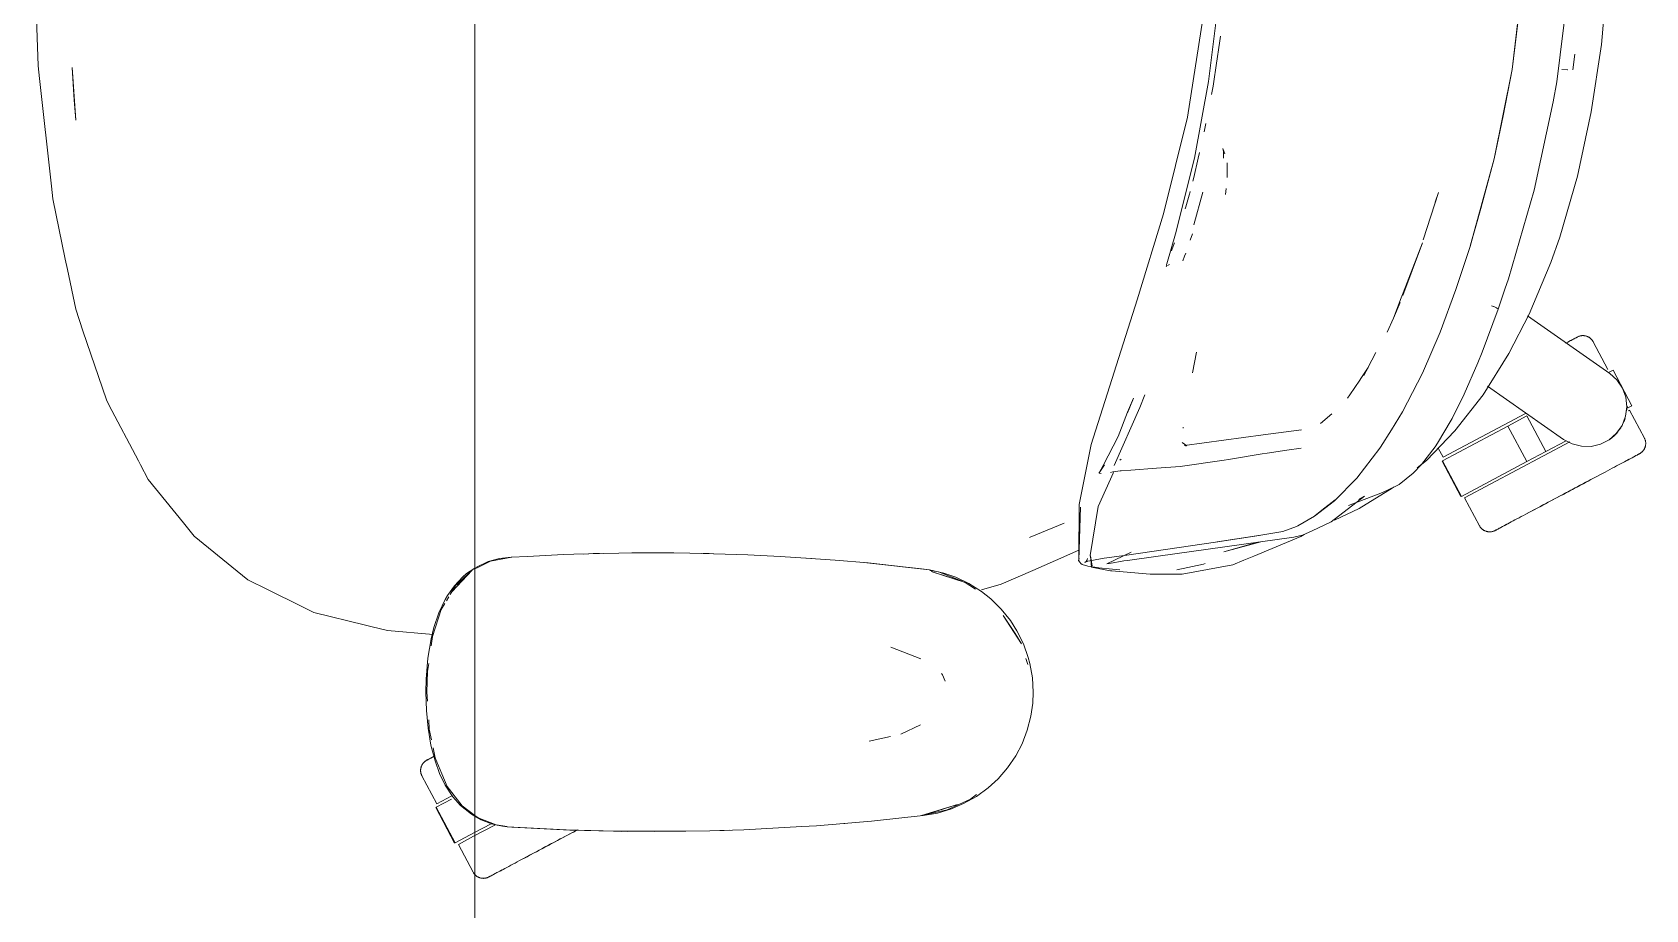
# Model space of a CAD drawing. Header units: millimetres. Extents: x 155927 to 326028, y -36033 to 97293.
# Drawn here: x 165739 to 166300, y 17029 to 17335 of the extents above; entities that cross this region are included whole.
import ezdxf

# ---------------------------------------------------------------- set-up
doc = ezdxf.new("R2010")
doc.units = ezdxf.units.MM
doc.header["$MEASUREMENT"] = 0
doc.layers.add('G-IMPT', color=8, linetype='CONTINUOUS', lineweight=9)
doc.layers.add('I-FURN', color=8, linetype='CONTINUOUS', lineweight=9)

msp = doc.modelspace()

# ---------------------------------------------------------------- linework, layer by layer
at = {"layer": 'G-IMPT'}
for p, q in [((165740.57, 17332.95), (165738.87, 17385.13)), ((166257.53, 17353.35), (166253.74, 17321.8)), ((166257.56, 17353.31), (166253.74, 17321.72)), ((166284.83, 17330.42), (166287.09, 17355.99)), ((166273.09, 17347.61), (166269.28, 17317.44)), ((166140.78, 17305.23), (166146.78, 17343.14)), ((166148.18, 17317.58), (166151.47, 17344.5)), ((166253.74, 17321.8), (166255.69, 17337.27)), ((165740.57, 17332.95), (165740.9, 17323)), ((166150.8, 17323.21), (166152.09, 17331.73)), ((166152.09, 17331.73), (166152.27, 17333.39)), ((166281.33, 17307), (166284.83, 17330.42)), ((166274.92, 17321.71), (166275.57, 17327.13)), ((165741.38, 17318.63), (165740.9, 17323)), ((165752.78, 17322.47), (165753.41, 17311.14)), ((165752.78, 17322.47), (165754.02, 17304.19)), ((166150.8, 17323.21), (166149.95, 17317.58)), ((166247.57, 17290.67), (166253.74, 17321.8)), ((166247.57, 17290.67), (166253.74, 17321.72)), ((166253.74, 17321.8), (166250.64, 17305.69)), ((166271.07, 17321.76), (166273.16, 17321.68)), ((166273.16, 17321.68), (166273.05, 17321.68)), ((165741.38, 17318.63), (165745.51, 17281.19)), ((166143.24, 17290.91), (166148.18, 17317.58)), ((166149.15, 17313.05), (166149.7, 17315.95)), ((166149.95, 17317.58), (166149.7, 17315.95)), ((166269.28, 17317.44), (166268.09, 17310.52)), ((165754.02, 17304.19), (165753.41, 17311.14)), ((166261.42, 17279.73), (166268.09, 17310.52)), ((166140.78, 17305.23), (166132.47, 17271.54)), ((166147.22, 17302.95), (166146.68, 17300.13)), ((166247.57, 17290.67), (166250.64, 17305.69)), ((166276.52, 17284.63), (166281.33, 17307)), ((166145.02, 17292.9), (166144.56, 17290.92)), ((166153.35, 17293.27), (166153.13, 17294.32)), ((166153.13, 17294.32), (166153.82, 17292.37)), ((166153.35, 17293.08), (166153.38, 17290.96)), ((166153.39, 17291.1), (166153.38, 17290.96)), ((166143.24, 17290.91), (166136.7, 17264.59)), ((166143.01, 17284.17), (166144.56, 17290.92)), ((166154.67, 17289.26), (166154.58, 17284.2)), ((166154.58, 17284.2), (166154.66, 17286.48)), ((166154.67, 17289.26), (166154.66, 17286.48)), ((166247.57, 17290.67), (166239.14, 17260.26)), ((166247.57, 17290.67), (166239.18, 17260.17)), ((166242.91, 17273.42), (166247.57, 17290.67)), ((165745.99, 17276.77), (165745.51, 17281.19)), ((166143.01, 17284.17), (166142.68, 17282.88)), ((166154.27, 17280.41), (166154.05, 17278.31)), ((166270.35, 17263.39), (166276.52, 17284.63)), ((165750.34, 17255.83), (165745.99, 17276.77)), ((166141.39, 17278.02), (166140.28, 17274.02)), ((166141.39, 17278.02), (166141.71, 17279.16)), ((166141.71, 17279.16), (166141.76, 17279.33)), ((166142.98, 17267.69), (166146.18, 17279.13)), ((166228.12, 17278.98), (166222.86, 17262.5)), ((166228.12, 17278.98), (166227.04, 17275.55)), ((166261.42, 17279.73), (166252.48, 17248.9)), ((166123.28, 17241.57), (166132.47, 17271.54)), ((166140.28, 17274.02), (166140.07, 17273.33)), ((166242.91, 17273.42), (166239.14, 17260.26)), ((166136.7, 17264.59), (166133.62, 17254.16)), ((166142.54, 17264.6), (166141.81, 17262.38)), ((166270.35, 17263.39), (166267.27, 17254.66)), ((166135.54, 17259.39), (166135.29, 17258.73)), ((166135.54, 17259.39), (166136.28, 17261.49)), ((166139.82, 17256.84), (166140.2, 17257.85)), ((166222.59, 17261.51), (166215.77, 17243.1)), ((166222.59, 17261.51), (166215.87, 17244.06)), ((166239.18, 17260.17), (166234.18, 17245.26)), ((165750.34, 17255.83), (165751.11, 17252.15)), ((165751.11, 17252.15), (165753.98, 17238.33)), ((166133.43, 17253.37), (166133.48, 17253.6)), ((166133.51, 17253.14), (166133.43, 17253.37)), ((166133.48, 17253.6), (166133.56, 17253.89)), ((166133.56, 17253.89), (166133.62, 17254.16)), ((166134.52, 17253.91), (166133.91, 17253.52)), ((166134.52, 17253.91), (166134.31, 17253.76)), ((166139.82, 17256.84), (166139.21, 17255.18)), ((166267.27, 17254.66), (166259.76, 17236.68)), ((166252.48, 17248.9), (166251.29, 17245.3)), ((166123.28, 17241.57), (166107.29, 17191.33)), ((166212.48, 17235.25), (166215.21, 17242.34)), ((166212.48, 17235.25), (166214.79, 17240.7)), ((166215.87, 17244.06), (166215.21, 17242.34)), ((166228.72, 17230.38), (166234.18, 17245.26)), ((166248.88, 17238.37), (166251.29, 17245.3)), ((165756.49, 17230.89), (165753.98, 17238.33)), ((166210.29, 17230.41), (166212.48, 17235.25)), ((166243.35, 17223.4), (166248.92, 17238.37)), ((166247.65, 17239.15), (166246.59, 17239.57)), ((166246.59, 17239.57), (166247.19, 17239.35)), ((166247.65, 17239.15), (166247.19, 17239.35)), ((166247.65, 17239.15), (166248.3, 17238.87)), ((166247.65, 17239.15), (166248.48, 17238.77)), ((166248.3, 17238.87), (166248.48, 17238.77)), ((166248.88, 17238.5), (166248.48, 17238.77)), ((166248.48, 17238.77), (166248.87, 17238.55)), ((166248.88, 17238.5), (166248.87, 17238.55)), ((166248.92, 17238.37), (166248.88, 17238.5)), ((166248.88, 17238.5), (166248.88, 17238.37)), ((166252.66, 17222.91), (166259.76, 17236.68)), ((165756.49, 17230.89), (165764.64, 17206.8)), ((166228.72, 17230.38), (166222.54, 17216.15)), ((166144.01, 17223.46), (166142.59, 17216.2)), ((166203.73, 17218.03), (166201.18, 17214.28)), ((166206.41, 17223.34), (166202.23, 17215.26)), ((166203.73, 17218.03), (166202.23, 17215.26)), ((166237.09, 17208.77), (166241.87, 17219.72)), ((166241.87, 17219.72), (166243.35, 17223.4)), ((166243.69, 17208.61), (166252.66, 17222.91)), ((166200.78, 17213.7), (166197.29, 17208.57)), ((166201.18, 17214.28), (166200.78, 17213.7)), ((166219.15, 17209.42), (166222.54, 17216.15)), ((165765.52, 17205.14), (165764.64, 17206.8)), ((166119.97, 17202.51), (166121.99, 17207.41)), ((166121.99, 17207.41), (166119.97, 17202.31)), ((166119.97, 17202.31), (166121.76, 17206.84)), ((166125.97, 17208.62), (166124.27, 17204.15)), ((166197.29, 17208.57), (166196.54, 17207.46)), ((166219.15, 17209.42), (166215.58, 17202.63)), ((166237.09, 17208.77), (166232.57, 17199.71)), ((166236.87, 17208.32), (166232.57, 17199.71)), ((166237.09, 17208.77), (166232.87, 17200.31)), ((166243.69, 17208.61), (166233.88, 17196.01)), ((166236.87, 17208.32), (166237.09, 17208.77)), ((165775.81, 17185.63), (165765.52, 17205.14)), ((166124.27, 17204.15), (166115.35, 17183.99)), ((166116.72, 17194.04), (166119.97, 17202.51)), ((166191.01, 17201.93), (166187.11, 17198.6)), ((166211.81, 17196.4), (166215.58, 17202.63)), ((166139.33, 17196.98), (166139.37, 17197.33)), ((166167.16, 17194.65), (166180.52, 17196.43)), ((166180.52, 17196.43), (166180.04, 17196.29)), ((166211.81, 17196.4), (166207.93, 17190.31)), ((166223.93, 17185.72), (166233.88, 17196.01)), ((166232.57, 17199.71), (166227.83, 17191.72)), ((166232.57, 17199.71), (166232.87, 17200.31)), ((166107.29, 17191.33), (166103.1, 17170.37)), ((166116.72, 17194.04), (166111.44, 17183.93)), ((166138.97, 17192.03), (166140.54, 17190.79)), ((166167.16, 17194.65), (166139.83, 17190.92)), ((166139.83, 17190.92), (166140.09, 17190.87)), ((166140.32, 17190.83), (166140.09, 17190.87)), ((166175.35, 17189.3), (166180.42, 17190.05)), ((166199.74, 17179.61), (166207.76, 17190.05)), ((166207.76, 17190.05), (166207.93, 17190.31)), ((166222.26, 17184.3), (166226.97, 17190.43)), ((166226.97, 17190.43), (166227.83, 17191.72)), ((165775.81, 17185.63), (165776.54, 17184.26)), ((166117.72, 17186.16), (166117.29, 17185.89)), ((166138.31, 17183.65), (166153.53, 17185.86)), ((166153.53, 17185.86), (166155.08, 17186.11)), ((166155.08, 17186.11), (166166.85, 17187.98)), ((166168.51, 17188.24), (166166.85, 17187.98)), ((166175.35, 17189.3), (166168.51, 17188.24)), ((166220.75, 17183.12), (166223.93, 17185.72)), ((165779.25, 17179.13), (165776.54, 17184.26)), ((165779.25, 17179.13), (165791.46, 17163.99)), ((166109.73, 17169.67), (166115.11, 17181.5)), ((166110.09, 17181.48), (166110.06, 17181.65)), ((166110.09, 17181.48), (166111.93, 17184.18)), ((166110.09, 17181.48), (166111.44, 17183.93)), ((166110.12, 17181.35), (166110.09, 17181.48)), ((166110.81, 17181.2), (166110.12, 17181.35)), ((166114.07, 17181.51), (166114.84, 17181.79)), ((166114.91, 17181.81), (166114.84, 17181.79)), ((166117.37, 17182.1), (166114.91, 17181.81)), ((166117.37, 17182.1), (166117.74, 17182.14)), ((166121.15, 17182.39), (166117.74, 17182.14)), ((166121.15, 17182.39), (166129.99, 17183.03)), ((166138.23, 17183.64), (166129.99, 17183.03)), ((166138.31, 17183.65), (166138.23, 17183.64)), ((166192.01, 17171.71), (166199.74, 17179.61)), ((166214.5, 17177.41), (166219.36, 17181.27)), ((166222.26, 17184.3), (166219.36, 17181.27)), ((166202.45, 17173.27), (166190.79, 17164.35)), ((166196.79, 17170.04), (166208.7, 17174.55)), ((166202.45, 17173.27), (166200.49, 17172.16)), ((166212, 17176.1), (166200.56, 17168.98)), ((166210.92, 17175.62), (166208.7, 17174.55)), ((166213.36, 17176.79), (166210.92, 17175.62)), ((166212, 17176.1), (166212.77, 17176.6)), ((166213.36, 17176.79), (166214.5, 17177.41)), ((166103.54, 17169.48), (166102.96, 17151.04)), ((166103.1, 17170.37), (166103.06, 17151.5)), ((166103.54, 17169.48), (166103.06, 17151.5)), ((166109.73, 17169.67), (166107.01, 17152.62)), ((166192.01, 17171.71), (166185.04, 17166.29)), ((166185.27, 17166.62), (166192.22, 17172.02)), ((166185.27, 17166.62), (166188.64, 17169.21)), ((166192.22, 17172.02), (166188.64, 17169.21)), ((166200.56, 17168.98), (166191.93, 17165)), ((165795.22, 17159.33), (165791.46, 17163.99)), ((166097.96, 17163.94), (166086.1, 17159.01)), ((166178.78, 17162.79), (166173.99, 17161.04)), ((166178.78, 17162.79), (166179.21, 17163.01)), ((166185.04, 17166.29), (166179.21, 17163.01)), ((166190.79, 17164.35), (166184.22, 17161.29)), ((165810.17, 17147.16), (165795.22, 17159.33)), ((166085.83, 17158.91), (166086.1, 17159.01)), ((166150.56, 17157.35), (166119.68, 17152.79)), ((166130.65, 17152.4), (166177.86, 17159.08)), ((166150.56, 17157.35), (166165.75, 17159.67)), ((166151.16, 17157.44), (166166.32, 17159.74)), ((166151.16, 17157.44), (166165.75, 17159.67)), ((166153.44, 17153.95), (166166.39, 17157.45)), ((166153.44, 17153.95), (166165.33, 17157.31)), ((166180.3, 17159.24), (166163.85, 17152.44)), ((166173.99, 17161.04), (166166.32, 17159.74)), ((166177.86, 17159.08), (166180.85, 17159.72)), ((166181.47, 17160.01), (166180.3, 17159.24)), ((166184.22, 17161.29), (166180.85, 17159.72)), ((165894.1, 17148.62), (165898.36, 17150.72)), ((165901.47, 17151.59), (165897.52, 17150.53)), ((165898.36, 17150.72), (165905.71, 17152.09)), ((165905.48, 17152.09), (165901.47, 17151.59)), ((165911.15, 17152.37), (165905.48, 17152.09)), ((165911.15, 17152.37), (165923.71, 17152.99)), ((165927.25, 17153.11), (165923.71, 17152.99)), ((165942.92, 17153.49), (165927.25, 17153.11)), ((165930.65, 17153.17), (165933.98, 17153.32)), ((165936.2, 17153.32), (165933.98, 17153.32)), ((165942.92, 17153.49), (165947.43, 17153.54)), ((165947.43, 17153.54), (165962.15, 17153.54)), ((165967.62, 17153.46), (165962.15, 17153.54)), ((165967.62, 17153.46), (165979.92, 17153.17)), ((165974.39, 17153.33), (165972.32, 17153.33)), ((165976.05, 17153.25), (165974.39, 17153.33)), ((165987.8, 17152.88), (165979.92, 17153.17)), ((165987.8, 17152.88), (165999.11, 17152.34)), ((166007.98, 17151.78), (165999.11, 17152.34)), ((166007.98, 17151.78), (166018.27, 17151.05)), ((166010.02, 17151.64), (166008.12, 17151.73)), ((166010.02, 17151.64), (166011.44, 17151.51)), ((166029.66, 17150.06), (166018.27, 17151.05)), ((166087.06, 17147.49), (166094.89, 17150.91)), ((166094.89, 17150.91), (166103.06, 17154.48)), ((166102.93, 17150.92), (166103.12, 17151.79)), ((166102.93, 17150.92), (166103.32, 17150.35)), ((166102.96, 17151.04), (166103.06, 17151.5)), ((166103.06, 17151.5), (166103.09, 17151.68)), ((166103.12, 17151.79), (166103.09, 17151.68)), ((166106.18, 17150.74), (166105.08, 17150.18)), ((166105.56, 17150.57), (166111.83, 17151.68)), ((166106.18, 17150.74), (166105.56, 17150.57)), ((166105.91, 17151.12), (166105.59, 17150.58)), ((166105.91, 17151.12), (166105.99, 17151.62)), ((166107.7, 17149.04), (166107.01, 17152.62)), ((166107.7, 17149.04), (166107.08, 17152.59)), ((166107.08, 17152.59), (166107.46, 17148.63)), ((166119.68, 17152.79), (166111.83, 17151.68)), ((166121.23, 17153.77), (166112.8, 17149.77)), ((166113.66, 17149.91), (166118.69, 17150.75)), ((166118.69, 17150.75), (166119.98, 17150.96)), ((166130.65, 17152.4), (166119.98, 17150.96)), ((166156.62, 17149.46), (166160.48, 17151.05)), ((166163.85, 17152.44), (166160.48, 17151.05)), ((165810.17, 17147.16), (165813.82, 17144.18)), ((165884.96, 17140.12), (165891.87, 17147.52)), ((165888.65, 17145.2), (165885.79, 17142.16)), ((165886.16, 17142.21), (165891.87, 17147.52)), ((165886.87, 17142.32), (165889.45, 17145.28)), ((165888.65, 17145.2), (165889.97, 17146.34)), ((165891.87, 17147.52), (165889.45, 17145.28)), ((165892.83, 17148.29), (165889.97, 17146.34)), ((165894.1, 17148.62), (165892.83, 17147.99)), ((165893.19, 17148.54), (165897.52, 17150.53)), ((166051.1, 17147.71), (166028.15, 17150.17)), ((166028.15, 17150.17), (166048.28, 17148.04)), ((166051.1, 17147.71), (166029.66, 17150.06)), ((166051.1, 17147.71), (166048.28, 17148.04)), ((166051.1, 17147.71), (166056.06, 17146.56)), ((166051.18, 17147.49), (166054.23, 17146.92)), ((166063.45, 17143.31), (166051.6, 17147.13)), ((166060.75, 17144.21), (166051.6, 17147.13)), ((166054.23, 17146.92), (166062.41, 17143.72)), ((166060.2, 17145.11), (166056.06, 17146.56)), ((166064.78, 17142.92), (166060.2, 17145.11)), ((166075.94, 17142.63), (166087.06, 17147.49)), ((166103.7, 17149.85), (166103.32, 17150.35)), ((166103.7, 17149.85), (166104.23, 17149.53)), ((166106.1, 17148.98), (166104.23, 17149.53)), ((166105.59, 17150.58), (166105.08, 17150.18)), ((166109.37, 17148.45), (166106.1, 17148.98)), ((166109.79, 17148.19), (166107.46, 17148.63)), ((166109.37, 17148.45), (166109.99, 17148.37)), ((166109.79, 17148.19), (166114.04, 17147.38)), ((166114.68, 17147.85), (166109.99, 17148.37)), ((166112.8, 17149.77), (166113.66, 17149.91)), ((166114.51, 17147.34), (166114.04, 17147.38)), ((166123.83, 17146.53), (166114.51, 17147.34)), ((166114.68, 17147.85), (166117.27, 17147.64)), ((166123.83, 17146.53), (166127.79, 17146.19)), ((166127.79, 17146.19), (166131.96, 17146.19)), ((166138.92, 17146.22), (166131.96, 17146.19)), ((166137.06, 17147.63), (166146.37, 17149.67)), ((166138.92, 17146.22), (166156.62, 17149.46)), ((166146.37, 17149.67), (166146.94, 17149.82)), ((165813.82, 17144.18), (165820.98, 17140.66)), ((165832.45, 17135.01), (165820.98, 17140.66)), ((165885.79, 17142.16), (165883.34, 17138.7)), ((165884.27, 17139.06), (165886.16, 17142.21)), ((165884.96, 17140.12), (165886.24, 17141.59)), ((166063.45, 17143.31), (166060.75, 17144.21)), ((166063.45, 17143.31), (166067.03, 17140.89)), ((166064.78, 17142.92), (166069.1, 17140.19)), ((166075.94, 17142.63), (166069.1, 17140.66)), ((166072.41, 17137.56), (166069.1, 17140.19)), ((165832.45, 17135.01), (165836.81, 17132.86)), ((165878.16, 17124.52), (165881.19, 17133.91)), ((165880.33, 17132.69), (165882.54, 17137.33)), ((165881.19, 17133.91), (165882.44, 17136)), ((165882.54, 17137.33), (165883.34, 17138.7)), ((165882.94, 17136.83), (165883.8, 17138.27)), ((166076.01, 17134.01), (166072.41, 17137.56)), ((166076.01, 17134.01), (166079.2, 17130.04)), ((165836.81, 17132.86), (165854.76, 17128.46)), ((165854.76, 17128.46), (165857.13, 17127.88)), ((165878.59, 17127.6), (165880.33, 17132.69)), ((166083.06, 17121.89), (166076.74, 17131.84)), ((166080.9, 17125.56), (166076.74, 17131.84)), ((166081.47, 17126.49), (166079.2, 17130.04)), ((165862.42, 17126.58), (165857.13, 17127.88)), ((165878.3, 17125.14), (165862.42, 17126.58)), ((165877.61, 17123.68), (165876.5, 17116.91)), ((165878.59, 17127.6), (165877.61, 17123.68)), ((165877.7, 17121.23), (165878.16, 17124.52)), ((166083.06, 17121.89), (166080.9, 17125.56)), ((166083.71, 17121.98), (166081.47, 17126.49)), ((166037.58, 17120.81), (166048.01, 17116.67)), ((166083.71, 17121.98), (166085.42, 17117.21)), ((166085.99, 17115.08), (166085.42, 17117.21)), ((165875.92, 17109.6), (165876.5, 17116.91)), ((165876.44, 17112.26), (165876.21, 17105.09)), ((165876.44, 17112.26), (165876.83, 17115.04)), ((166055.53, 17111.14), (166055.24, 17111.59)), ((166084.62, 17116.77), (166085.24, 17114.74)), ((166086.87, 17110.13), (166085.99, 17115.08)), ((165875.92, 17109.6), (165875.83, 17105.09)), ((166056.55, 17108.92), (166055.53, 17111.14)), ((166087.16, 17105.09), (166086.87, 17110.13)), ((165875.83, 17105.09), (165876.01, 17098.75)), ((165876.4, 17101.98), (165876.21, 17105.09)), ((166086.34, 17096.73), (166086.99, 17101.24)), ((166087.16, 17105.09), (166086.99, 17101.24)), ((165876.58, 17092.6), (165876.01, 17098.75)), ((165876.99, 17092.27), (165876.8, 17095.47)), ((166086.34, 17096.73), (166085.08, 17091.86)), ((165876.58, 17092.6), (165877.58, 17086.67)), ((165877.76, 17088.52), (165876.99, 17092.27)), ((166030.08, 17088.11), (166037.52, 17089.68)), ((166047.91, 17093.71), (166041.13, 17090.45)), ((166083.25, 17087.15), (166085.08, 17091.86)), ((165879.01, 17081.19), (165877.58, 17086.67)), ((165879.03, 17082.31), (165878.32, 17085.77)), ((166081.06, 17082.99), (166083.25, 17087.15)), ((165879.01, 17081.19), (165880.59, 17076.86)), ((165879.03, 17082.31), (165881.36, 17076.68)), ((166078.23, 17078.82), (166074.9, 17074.99)), ((166081.06, 17082.99), (166078.23, 17078.82)), ((165882.58, 17072.78), (165880.59, 17076.86)), ((165883.2, 17072.29), (165881.36, 17076.68)), ((165882.58, 17072.78), (165885.23, 17068.74)), ((165888.42, 17065.5), (165883.2, 17072.29)), ((166071.47, 17071.82), (166074.9, 17074.99)), ((165885.23, 17068.74), (165887.9, 17065.7)), ((166057.25, 17064.18), (166065.32, 17067.92)), ((166062.94, 17066.31), (166067.38, 17068.83)), ((166067.43, 17069.52), (166065.32, 17067.92)), ((166071.47, 17071.82), (166067.38, 17068.83)), ((165891.64, 17062.62), (165887.9, 17065.7)), ((165892.83, 17062.23), (165888.42, 17065.5)), ((165892.83, 17061.94), (165891.64, 17062.62)), ((165894.04, 17061.33), (165892.83, 17062.23)), ((165895.07, 17060.66), (165892.83, 17061.94)), ((165900.24, 17058.92), (165894.04, 17061.33)), ((166030.87, 17060.24), (166048.8, 17062.14)), ((166048.28, 17062.14), (166060.75, 17065.97)), ((166048.28, 17062.14), (166051.6, 17063.06)), ((166048.8, 17062.14), (166053.84, 17063.04)), ((166057.25, 17064.18), (166048.85, 17062.27)), ((166060.75, 17065.97), (166051.6, 17063.06)), ((166058.7, 17064.5), (166053.84, 17063.04)), ((166062.94, 17066.31), (166058.7, 17064.5)), ((165895.07, 17060.66), (165898.71, 17059.27)), ((165900.06, 17058.9), (165898.71, 17059.27)), ((165900.06, 17058.9), (165902.45, 17058.46)), ((165900.24, 17058.92), (165904.08, 17058.34)), ((165904.1, 17058.21), (165902.45, 17058.46)), ((165924.68, 17057.16), (165904.1, 17058.21)), ((165925.88, 17057.12), (165904.1, 17058.21)), ((165904.1, 17058.21), (165905.71, 17058.09)), ((165925.88, 17057.12), (165905.71, 17058.09)), ((165946.07, 17056.65), (165924.68, 17057.16)), ((165936.24, 17056.81), (165924.68, 17057.16)), ((165924.68, 17057.16), (165925.88, 17057.12)), ((165946.07, 17056.65), (165925.88, 17057.12)), ((165966.26, 17056.7), (165936.24, 17056.81)), ((165946.07, 17056.65), (165936.24, 17056.81)), ((165936.24, 17056.81), (165955.46, 17056.61)), ((165944.03, 17056.67), (165942.12, 17056.74)), ((165946.07, 17056.69), (165944.03, 17056.67)), ((165966.26, 17056.7), (165946.07, 17056.65)), ((165966.26, 17056.7), (165955.46, 17056.61)), ((165966.26, 17056.7), (165974.67, 17056.86)), ((165986.43, 17057.25), (165974.67, 17056.86)), ((165979.61, 17057), (165978.12, 17056.99)), ((165981.55, 17057.11), (165979.61, 17057)), ((165986.43, 17057.25), (165992.46, 17057.51)), ((166006.6, 17058.32), (165992.46, 17057.51)), ((166011.68, 17058.64), (166006.6, 17058.32)), ((166011.68, 17058.64), (166026.74, 17059.89)), ((166019.87, 17059.29), (166021.54, 17059.46)), ((166026.74, 17059.89), (166030.87, 17060.24))]:
    msp.add_line(p, q, dxfattribs=at)
at = {"layer": 'I-FURN'}
for p, q in [((165892.83, 16642.89), (165892.83, 18642.89)), ((165892.83, 18642.89), (165892.83, 16642.89)), ((166259.13, 17236.01), (166287.72, 17215.99)), ((166272.4, 17226.5), (166272.93, 17226.79)), ((166273.21, 17226.93), (166272.69, 17226.66)), ((166272.93, 17226.79), (166273.43, 17227.06)), ((166273.69, 17227.19), (166273.21, 17226.93)), ((166273.43, 17227.06), (166273.9, 17227.3)), ((166274.14, 17227.43), (166273.69, 17227.19)), ((166273.9, 17227.3), (166274.33, 17227.53)), ((166274.55, 17227.65), (166274.14, 17227.43)), ((166274.33, 17227.53), (166274.72, 17227.74)), ((166274.92, 17227.84), (166274.55, 17227.65)), ((166274.72, 17227.74), (166275.08, 17227.93)), ((166275.25, 17228.02), (166274.92, 17227.84)), ((166275.08, 17227.93), (166275.4, 17228.1)), ((166275.55, 17228.18), (166275.25, 17228.02)), ((166275.4, 17228.1), (166275.67, 17228.25)), ((166275.81, 17228.32), (166275.55, 17228.18)), ((166275.67, 17228.25), (166275.92, 17228.37)), ((166276.03, 17228.44), (166275.81, 17228.32)), ((166275.92, 17228.37), (166276.12, 17228.48)), ((166276.21, 17228.53), (166276.03, 17228.44)), ((166276.12, 17228.48), (166276.28, 17228.57)), ((166276.35, 17228.61), (166276.21, 17228.53)), ((166276.28, 17228.57), (166276.4, 17228.63)), ((166276.45, 17228.66), (166276.35, 17228.61)), ((166276.4, 17228.63), (166276.48, 17228.68)), ((166276.51, 17228.69), (166276.45, 17228.66)), ((166276.48, 17228.68), (166276.52, 17228.7)), ((166276.53, 17228.7), (166276.51, 17228.69)), ((166276.52, 17228.7), (166276.53, 17228.7)), ((166276.53, 17228.7), (166276.67, 17228.77)), ((166276.67, 17228.77), (166276.82, 17228.84)), ((166276.82, 17228.84), (166276.97, 17228.9)), ((166276.97, 17228.9), (166277.12, 17228.96)), ((166277.12, 17228.96), (166277.27, 17229.01)), ((166277.27, 17229.01), (166277.43, 17229.05)), ((166277.43, 17229.05), (166277.59, 17229.09)), ((166277.59, 17229.09), (166277.75, 17229.12)), ((166277.75, 17229.12), (166277.9, 17229.14)), ((166277.9, 17229.14), (166278.06, 17229.16)), ((166278.06, 17229.16), (166278.23, 17229.17)), ((166278.23, 17229.17), (166278.39, 17229.17)), ((166278.39, 17229.17), (166278.55, 17229.17)), ((166278.55, 17229.17), (166278.71, 17229.16)), ((166278.71, 17229.16), (166278.87, 17229.15)), ((166278.87, 17229.15), (166279.03, 17229.13)), ((166279.03, 17229.13), (166279.19, 17229.1)), ((166279.19, 17229.1), (166279.35, 17229.07)), ((166279.35, 17229.07), (166279.5, 17229.03)), ((166279.5, 17229.03), (166279.66, 17228.98)), ((166279.66, 17228.98), (166279.81, 17228.93)), ((166279.81, 17228.93), (166279.96, 17228.87)), ((166279.96, 17228.87), (166280.11, 17228.8)), ((166280.11, 17228.8), (166280.25, 17228.73)), ((166280.25, 17228.73), (166280.39, 17228.66)), ((166280.39, 17228.66), (166280.53, 17228.58)), ((166280.53, 17228.58), (166280.67, 17228.49)), ((166280.67, 17228.49), (166280.8, 17228.4)), ((166280.8, 17228.4), (166280.93, 17228.3)), ((166280.93, 17228.3), (166281.05, 17228.2)), ((166281.05, 17228.2), (166281.17, 17228.09)), ((166281.17, 17228.09), (166281.29, 17227.98)), ((166281.29, 17227.98), (166281.4, 17227.86)), ((166281.4, 17227.86), (166281.51, 17227.74)), ((166281.51, 17227.74), (166281.61, 17227.61)), ((166281.61, 17227.61), (166281.7, 17227.48)), ((166281.7, 17227.48), (166281.79, 17227.35)), ((166281.79, 17227.35), (166281.88, 17227.21)), ((166281.88, 17227.21), (166281.96, 17227.07)), ((166281.96, 17227.07), (166281.98, 17227.04)), ((166287.13, 17217.35), (166281.98, 17227.04)), ((166287.49, 17216.41), (166288.88, 17217.15)), ((166287.57, 17216.45), (166287.49, 17216.41)), ((166287.72, 17215.99), (166290.23, 17213.73)), ((166295.45, 17204.79), (166288.88, 17217.15)), ((166290.23, 17213.73), (166292.13, 17210.94)), ((166271.67, 17193.06), (166245.24, 17211.57)), ((166292.13, 17210.94), (166293.3, 17207.78)), ((166293.3, 17207.78), (166293.69, 17204.43)), ((166229.74, 17186.83), (166258.43, 17202.09)), ((166252.26, 17197.68), (166258.9, 17201.21)), ((166265.48, 17188.85), (166258.9, 17201.21)), ((166293.69, 17204.43), (166293.26, 17201.09)), ((166293.66, 17204.8), (166294.06, 17204.04)), ((166295.45, 17204.79), (166294.06, 17204.04)), ((166294.06, 17204.04), (166294.14, 17204.09)), ((166294.27, 17203.02), (166294.64, 17203.22)), ((166299.79, 17193.54), (166294.64, 17203.22)), ((166229.55, 17185.6), (166252.26, 17197.68)), ((166258.84, 17185.32), (166252.26, 17197.68)), ((166289.27, 17194.32), (166291.56, 17197.1)), ((166292.04, 17197.94), (166290.11, 17195.18)), ((166293.26, 17201.09), (166292.04, 17197.94)), ((166228.06, 17189.99), (166229.74, 17186.83)), ((166237.25, 17172.71), (166273.86, 17192.17)), ((166272.54, 17192.6), (166265.48, 17188.85)), ((166274.65, 17191.47), (166271.67, 17193.06)), ((166277.92, 17190.65), (166274.65, 17191.47)), ((166281.29, 17190.62), (166277.92, 17190.65)), ((166284.57, 17191.41), (166281.29, 17190.62)), ((166287.57, 17192.96), (166284.57, 17191.41)), ((166290.11, 17195.18), (166287.57, 17192.96)), ((166287.85, 17193.16), (166289.27, 17194.32)), ((166299.79, 17193.54), (166299.86, 17193.39)), ((166299.89, 17189.96), (166299.82, 17189.81)), ((166299.86, 17193.39), (166299.93, 17193.25)), ((166299.96, 17190.11), (166299.89, 17189.96)), ((166299.93, 17193.25), (166299.99, 17193.1)), ((166300.02, 17190.26), (166299.96, 17190.11)), ((166299.99, 17193.1), (166300.05, 17192.95)), ((166300.07, 17190.41), (166300.02, 17190.26)), ((166300.05, 17192.95), (166300.1, 17192.79)), ((166300.12, 17190.56), (166300.07, 17190.41)), ((166300.1, 17192.79), (166300.14, 17192.64)), ((166300.16, 17190.72), (166300.12, 17190.56)), ((166300.14, 17192.64), (166300.18, 17192.48)), ((166300.19, 17190.88), (166300.16, 17190.72)), ((166300.18, 17192.48), (166300.21, 17192.32)), ((166300.22, 17191.04), (166300.19, 17190.88)), ((166300.21, 17192.32), (166300.23, 17192.16)), ((166300.24, 17191.2), (166300.22, 17191.04)), ((166300.23, 17192.16), (166300.25, 17192)), ((166300.25, 17191.36), (166300.24, 17191.2)), ((166300.25, 17192), (166300.26, 17191.84)), ((166300.26, 17191.52), (166300.25, 17191.36)), ((166300.26, 17191.84), (166300.26, 17191.68)), ((166300.26, 17191.68), (166300.26, 17191.52)), ((166229.38, 17185.51), (166235.96, 17173.15)), ((166236.13, 17173.24), (166229.55, 17185.6)), ((166258.84, 17185.32), (166236.13, 17173.24)), ((166265.48, 17188.85), (166258.84, 17185.32)), ((166290.83, 17184.21), (166291.52, 17184.58)), ((166291.52, 17184.58), (166292.19, 17184.93)), ((166292.19, 17184.93), (166292.82, 17185.27)), ((166292.82, 17185.27), (166293.42, 17185.59)), ((166293.73, 17185.75), (166293.15, 17185.44)), ((166293.42, 17185.59), (166293.99, 17185.89)), ((166294.29, 17186.04), (166293.73, 17185.75)), ((166293.99, 17185.89), (166294.53, 17186.17)), ((166294.8, 17186.32), (166294.29, 17186.04)), ((166294.53, 17186.17), (166295.03, 17186.44)), ((166295.28, 17186.58), (166294.8, 17186.32)), ((166295.03, 17186.44), (166295.49, 17186.69)), ((166295.73, 17186.81), (166295.28, 17186.58)), ((166295.49, 17186.69), (166295.92, 17186.92)), ((166296.14, 17187.03), (166295.73, 17186.81)), ((166295.92, 17186.92), (166296.32, 17187.12)), ((166296.51, 17187.23), (166296.14, 17187.03)), ((166296.32, 17187.12), (166296.67, 17187.31)), ((166296.85, 17187.41), (166296.51, 17187.23)), ((166296.67, 17187.31), (166296.99, 17187.48)), ((166297.15, 17187.57), (166296.85, 17187.41)), ((166296.99, 17187.48), (166297.27, 17187.63)), ((166297.4, 17187.7), (166297.15, 17187.57)), ((166297.27, 17187.63), (166297.51, 17187.76)), ((166297.62, 17187.82), (166297.4, 17187.7)), ((166297.51, 17187.76), (166297.71, 17187.87)), ((166297.8, 17187.92), (166297.62, 17187.82)), ((166297.71, 17187.87), (166297.87, 17187.95)), ((166297.94, 17187.99), (166297.8, 17187.92)), ((166297.87, 17187.95), (166298, 17188.02)), ((166298.04, 17188.04), (166297.94, 17187.99)), ((166298, 17188.02), (166298.08, 17188.06)), ((166298.11, 17188.08), (166298.04, 17188.04)), ((166298.08, 17188.06), (166298.12, 17188.08)), ((166298.13, 17188.09), (166298.11, 17188.08)), ((166298.12, 17188.08), (166298.13, 17188.09)), ((166298.16, 17188.11), (166298.13, 17188.09)), ((166298.3, 17188.19), (166298.16, 17188.11)), ((166298.44, 17188.27), (166298.3, 17188.19)), ((166298.57, 17188.36), (166298.44, 17188.27)), ((166298.7, 17188.46), (166298.57, 17188.36)), ((166298.83, 17188.56), (166298.7, 17188.46)), ((166298.95, 17188.67), (166298.83, 17188.56)), ((166299.07, 17188.78), (166298.95, 17188.67)), ((166299.18, 17188.89), (166299.07, 17188.78)), ((166299.29, 17189.01), (166299.18, 17188.89)), ((166299.39, 17189.14), (166299.29, 17189.01)), ((166299.49, 17189.27), (166299.39, 17189.14)), ((166299.58, 17189.4), (166299.49, 17189.27)), ((166299.67, 17189.53), (166299.58, 17189.4)), ((166299.75, 17189.67), (166299.67, 17189.53)), ((166299.82, 17189.81), (166299.75, 17189.67)), ((166279.67, 17178.28), (166280.64, 17178.79)), ((166281.15, 17179.06), (166280.2, 17178.55)), ((166280.64, 17178.79), (166281.59, 17179.29)), ((166282.1, 17179.56), (166281.15, 17179.06)), ((166281.59, 17179.29), (166282.53, 17179.79)), ((166283.03, 17180.06), (166282.1, 17179.56)), ((166282.53, 17179.79), (166283.45, 17180.28)), ((166283.94, 17180.54), (166283.03, 17180.06)), ((166283.45, 17180.28), (166284.35, 17180.76)), ((166284.35, 17180.76), (166285.24, 17181.24)), ((166285.24, 17181.24), (166286.11, 17181.7)), ((166286.11, 17181.7), (166286.96, 17182.15)), ((166286.96, 17182.15), (166287.78, 17182.59)), ((166287.78, 17182.59), (166288.58, 17183.01)), ((166288.58, 17183.01), (166289.36, 17183.42)), ((166289.36, 17183.42), (166290.11, 17183.82)), ((166290.11, 17183.82), (166290.83, 17184.21)), ((166270.25, 17173.26), (166269.25, 17172.73)), ((166269.71, 17172.98), (166270.71, 17173.51)), ((166271.25, 17173.8), (166270.25, 17173.26)), ((166270.71, 17173.51), (166271.71, 17174.04)), ((166272.25, 17174.33), (166271.25, 17173.8)), ((166271.71, 17174.04), (166272.72, 17174.58)), ((166273.26, 17174.86), (166272.25, 17174.33)), ((166272.72, 17174.58), (166273.72, 17175.11)), ((166274.26, 17175.4), (166273.26, 17174.86)), ((166273.72, 17175.11), (166274.73, 17175.64)), ((166275.27, 17175.93), (166274.26, 17175.4)), ((166274.73, 17175.64), (166275.73, 17176.18)), ((166276.27, 17176.46), (166275.27, 17175.93)), ((166275.73, 17176.18), (166276.72, 17176.71)), ((166277.26, 17176.99), (166276.27, 17176.46)), ((166276.72, 17176.71), (166277.72, 17177.23)), ((166278.25, 17177.52), (166277.26, 17176.99)), ((166277.72, 17177.23), (166278.7, 17177.76)), ((166279.23, 17178.04), (166278.25, 17177.52)), ((166278.7, 17177.76), (166279.67, 17178.28)), ((166280.2, 17178.55), (166279.23, 17178.04)), ((166237.25, 17172.71), (166242.4, 17163.02)), ((166258.57, 17167.05), (166259.41, 17167.5)), ((166259.87, 17167.74), (166259.02, 17167.29)), ((166259.41, 17167.5), (166260.26, 17167.95)), ((166260.73, 17168.2), (166259.87, 17167.74)), ((166260.26, 17167.95), (166261.14, 17168.42)), ((166261.62, 17168.68), (166260.73, 17168.2)), ((166261.14, 17168.42), (166262.04, 17168.9)), ((166262.53, 17169.16), (166261.62, 17168.68)), ((166262.04, 17168.9), (166262.95, 17169.38)), ((166263.45, 17169.65), (166262.53, 17169.16)), ((166262.95, 17169.38), (166263.88, 17169.88)), ((166264.39, 17170.15), (166263.45, 17169.65)), ((166263.88, 17169.88), (166264.82, 17170.38)), ((166265.34, 17170.65), (166264.39, 17170.15)), ((166264.82, 17170.38), (166265.78, 17170.89)), ((166266.3, 17171.17), (166265.34, 17170.65)), ((166265.78, 17170.89), (166266.75, 17171.4)), ((166267.28, 17171.68), (166266.3, 17171.17)), ((166266.75, 17171.4), (166267.73, 17171.92)), ((166268.26, 17172.21), (166267.28, 17171.68)), ((166267.73, 17171.92), (166268.72, 17172.45)), ((166269.25, 17172.73), (166268.26, 17172.21)), ((166268.72, 17172.45), (166269.71, 17172.98)), ((166242.42, 17162.98), (166242.4, 17163.02)), ((166242.5, 17162.84), (166242.42, 17162.98)), ((166242.59, 17162.71), (166242.5, 17162.84)), ((166242.68, 17162.57), (166242.59, 17162.71)), ((166242.77, 17162.44), (166242.68, 17162.57)), ((166242.87, 17162.32), (166242.77, 17162.44)), ((166242.98, 17162.2), (166242.87, 17162.32)), ((166243.09, 17162.08), (166242.98, 17162.2)), ((166243.21, 17161.97), (166243.09, 17162.08)), ((166243.33, 17161.86), (166243.21, 17161.97)), ((166248.57, 17161.74), (166248.83, 17161.88)), ((166248.99, 17161.96), (166248.71, 17161.81)), ((166248.83, 17161.88), (166249.13, 17162.03)), ((166249.3, 17162.13), (166248.99, 17161.96)), ((166249.13, 17162.03), (166249.46, 17162.21)), ((166249.66, 17162.32), (166249.3, 17162.13)), ((166249.46, 17162.21), (166249.84, 17162.41)), ((166250.05, 17162.52), (166249.66, 17162.32)), ((166249.84, 17162.41), (166250.25, 17162.63)), ((166250.48, 17162.75), (166250.05, 17162.52)), ((166250.25, 17162.63), (166250.69, 17162.86)), ((166250.95, 17163), (166250.48, 17162.75)), ((166250.69, 17162.86), (166251.17, 17163.12)), ((166251.45, 17163.27), (166250.95, 17163)), ((166251.17, 17163.12), (166251.69, 17163.4)), ((166251.98, 17163.55), (166251.45, 17163.27)), ((166251.69, 17163.4), (166252.24, 17163.69)), ((166252.55, 17163.85), (166251.98, 17163.55)), ((166252.24, 17163.69), (166252.83, 17164)), ((166252.83, 17164), (166253.44, 17164.33)), ((166253.44, 17164.33), (166254.09, 17164.67)), ((166254.09, 17164.67), (166254.77, 17165.03)), ((166254.77, 17165.03), (166255.47, 17165.41)), ((166255.47, 17165.41), (166256.21, 17165.8)), ((166256.21, 17165.8), (166256.97, 17166.2)), ((166256.97, 17166.2), (166257.76, 17166.62)), ((166257.76, 17166.62), (166258.57, 17167.05)), ((166243.45, 17161.76), (166243.33, 17161.86)), ((166243.58, 17161.66), (166243.45, 17161.76)), ((166243.71, 17161.57), (166243.58, 17161.66)), ((166243.85, 17161.48), (166243.71, 17161.57)), ((166243.99, 17161.4), (166243.85, 17161.48)), ((166244.13, 17161.32), (166243.99, 17161.4)), ((166244.27, 17161.25), (166244.13, 17161.32)), ((166244.42, 17161.19), (166244.27, 17161.25)), ((166244.57, 17161.13), (166244.42, 17161.19)), ((166244.72, 17161.08), (166244.57, 17161.13)), ((166244.88, 17161.03), (166244.72, 17161.08)), ((166245.03, 17160.99), (166244.88, 17161.03)), ((166245.19, 17160.96), (166245.03, 17160.99)), ((166245.35, 17160.93), (166245.19, 17160.96)), ((166245.51, 17160.91), (166245.35, 17160.93)), ((166245.67, 17160.89), (166245.51, 17160.91)), ((166245.83, 17160.88), (166245.67, 17160.89)), ((166245.99, 17160.88), (166245.83, 17160.88)), ((166246.15, 17160.89), (166245.99, 17160.88)), ((166246.32, 17160.9), (166246.15, 17160.89)), ((166246.48, 17160.92), (166246.32, 17160.9)), ((166246.64, 17160.94), (166246.48, 17160.92)), ((166246.79, 17160.97), (166246.64, 17160.94)), ((166246.95, 17161.01), (166246.79, 17160.97)), ((166247.11, 17161.05), (166246.95, 17161.01)), ((166247.26, 17161.1), (166247.11, 17161.05)), ((166247.41, 17161.15), (166247.26, 17161.1)), ((166247.56, 17161.21), (166247.41, 17161.15)), ((166247.71, 17161.28), (166247.56, 17161.21)), ((166247.85, 17161.35), (166247.71, 17161.28)), ((166247.85, 17161.35), (166247.87, 17161.37)), ((166247.86, 17161.36), (166247.85, 17161.35)), ((166247.9, 17161.38), (166247.86, 17161.36)), ((166247.87, 17161.37), (166247.93, 17161.4)), ((166247.98, 17161.42), (166247.9, 17161.38)), ((166247.93, 17161.4), (166248.03, 17161.45)), ((166248.1, 17161.49), (166247.98, 17161.42)), ((166248.03, 17161.45), (166248.17, 17161.53)), ((166248.26, 17161.57), (166248.1, 17161.49)), ((166248.17, 17161.53), (166248.35, 17161.62)), ((166248.47, 17161.68), (166248.26, 17161.57)), ((166248.35, 17161.62), (166248.57, 17161.74)), ((166248.71, 17161.81), (166248.47, 17161.68)), ((165873.99, 17077.98), (165874, 17078.14)), ((165873.99, 17077.82), (165873.99, 17077.98)), ((165873.99, 17077.66), (165873.99, 17077.82)), ((165874, 17078.14), (165874.01, 17078.3)), ((165874.01, 17078.3), (165874.03, 17078.46)), ((165874.03, 17078.46), (165874.06, 17078.62)), ((165874.06, 17078.62), (165874.09, 17078.78)), ((165874.09, 17078.78), (165874.13, 17078.93)), ((165874.13, 17078.93), (165874.18, 17079.09)), ((165874.18, 17079.09), (165874.23, 17079.24)), ((165874.23, 17079.24), (165874.29, 17079.39)), ((165874.29, 17079.39), (165874.36, 17079.54)), ((165874.36, 17079.54), (165874.43, 17079.68)), ((165874.43, 17079.68), (165874.5, 17079.82)), ((165874.5, 17079.82), (165874.58, 17079.96)), ((165874.58, 17079.96), (165874.67, 17080.1)), ((165874.67, 17080.1), (165874.76, 17080.23)), ((165874.76, 17080.23), (165874.86, 17080.36)), ((165874.86, 17080.36), (165874.96, 17080.48)), ((165874.96, 17080.48), (165875.07, 17080.6)), ((165875.07, 17080.6), (165875.18, 17080.72)), ((165875.18, 17080.72), (165875.3, 17080.83)), ((165875.3, 17080.83), (165875.42, 17080.94)), ((165875.42, 17080.94), (165875.55, 17081.04)), ((165875.55, 17081.04), (165875.68, 17081.13)), ((165875.68, 17081.13), (165875.81, 17081.22)), ((165875.81, 17081.22), (165875.95, 17081.31)), ((165875.95, 17081.31), (165876.09, 17081.39)), ((165876.09, 17081.39), (165876.13, 17081.41)), ((165876.17, 17081.44), (165876.13, 17081.41)), ((165876.13, 17081.41), (165876.15, 17081.42)), ((165876.13, 17081.41), (165876.13, 17081.41)), ((165876.15, 17081.42), (165876.21, 17081.45)), ((165876.25, 17081.48), (165876.17, 17081.44)), ((165876.21, 17081.45), (165876.31, 17081.51)), ((165876.38, 17081.54), (165876.25, 17081.48)), ((165876.31, 17081.51), (165876.45, 17081.58)), ((165876.54, 17081.63), (165876.38, 17081.54)), ((165876.45, 17081.58), (165876.63, 17081.68)), ((165876.74, 17081.74), (165876.54, 17081.63)), ((165876.63, 17081.68), (165876.85, 17081.79)), ((165876.98, 17081.87), (165876.74, 17081.74)), ((165876.85, 17081.79), (165877.1, 17081.93)), ((165877.26, 17082.01), (165876.98, 17081.87)), ((165877.1, 17081.93), (165877.4, 17082.09)), ((165877.58, 17082.18), (165877.26, 17082.01)), ((165877.4, 17082.09), (165877.74, 17082.27)), ((165877.93, 17082.37), (165877.58, 17082.18)), ((165877.74, 17082.27), (165878.11, 17082.47)), ((165878.33, 17082.58), (165877.93, 17082.37)), ((165878.11, 17082.47), (165878.52, 17082.68)), ((165878.76, 17082.81), (165878.33, 17082.58)), ((165874, 17077.5), (165873.99, 17077.66)), ((165874.02, 17077.33), (165874, 17077.5)), ((165874.04, 17077.18), (165874.02, 17077.33)), ((165874.07, 17077.02), (165874.04, 17077.18)), ((165874.11, 17076.86), (165874.07, 17077.02)), ((165874.15, 17076.7), (165874.11, 17076.86)), ((165874.2, 17076.55), (165874.15, 17076.7)), ((165874.26, 17076.4), (165874.2, 17076.55)), ((165874.32, 17076.25), (165874.26, 17076.4)), ((165874.39, 17076.1), (165874.32, 17076.25)), ((165874.46, 17075.96), (165874.39, 17076.1)), ((165874.46, 17075.96), (165879.61, 17066.27)), ((165879.42, 17065.04), (165884.72, 17067.86)), ((165879.61, 17066.27), (165884.8, 17069.03)), ((165879.25, 17064.95), (165885.83, 17052.59)), ((165886, 17052.68), (165879.42, 17065.04)), ((165892.69, 17056.24), (165886, 17052.68)), ((165892.41, 17054.96), (165899.79, 17058.88)), ((165898.5, 17059.33), (165892.69, 17056.24)), ((165925.14, 17055.37), (165924.13, 17054.84)), ((165924.6, 17055.09), (165925.6, 17055.62)), ((165926.14, 17055.9), (165925.14, 17055.37)), ((165925.6, 17055.62), (165926.59, 17056.15)), ((165927.13, 17056.43), (165926.14, 17055.9)), ((165926.59, 17056.15), (165927.59, 17056.67)), ((165928.12, 17056.96), (165927.13, 17056.43)), ((165927.59, 17056.67), (165928.57, 17057.2)), ((165887.12, 17052.15), (165892.41, 17054.96)), ((165887.12, 17052.15), (165892.27, 17042.46)), ((165913.75, 17049.32), (165914.69, 17049.82)), ((165915.21, 17050.09), (165914.26, 17049.59)), ((165914.69, 17049.82), (165915.65, 17050.33)), ((165916.17, 17050.61), (165915.21, 17050.09)), ((165915.65, 17050.33), (165916.62, 17050.84)), ((165917.15, 17051.12), (165916.17, 17050.61)), ((165916.62, 17050.84), (165917.6, 17051.36)), ((165918.13, 17051.65), (165917.15, 17051.12)), ((165917.6, 17051.36), (165918.59, 17051.89)), ((165919.12, 17052.17), (165918.13, 17051.65)), ((165918.59, 17051.89), (165919.58, 17052.42)), ((165920.12, 17052.7), (165919.12, 17052.17)), ((165919.58, 17052.42), (165920.58, 17052.95)), ((165921.12, 17053.24), (165920.12, 17052.7)), ((165920.58, 17052.95), (165921.58, 17053.48)), ((165922.12, 17053.77), (165921.12, 17053.24)), ((165921.58, 17053.48), (165922.59, 17054.02)), ((165923.13, 17054.31), (165922.12, 17053.77)), ((165922.59, 17054.02), (165923.59, 17054.55)), ((165924.13, 17054.84), (165923.13, 17054.31)), ((165923.59, 17054.55), (165924.6, 17055.09)), ((165903.31, 17043.77), (165903.96, 17044.11)), ((165903.96, 17044.11), (165904.64, 17044.47)), ((165904.64, 17044.47), (165905.34, 17044.85)), ((165905.34, 17044.85), (165906.08, 17045.24)), ((165906.08, 17045.24), (165906.84, 17045.64)), ((165906.84, 17045.64), (165907.63, 17046.06)), ((165907.63, 17046.06), (165908.44, 17046.5)), ((165908.44, 17046.5), (165909.28, 17046.94)), ((165909.74, 17047.18), (165908.89, 17046.73)), ((165909.28, 17046.94), (165910.13, 17047.39)), ((165910.6, 17047.65), (165909.74, 17047.18)), ((165910.13, 17047.39), (165911.01, 17047.86)), ((165911.49, 17048.12), (165910.6, 17047.65)), ((165911.01, 17047.86), (165911.91, 17048.34)), ((165912.4, 17048.6), (165911.49, 17048.12)), ((165911.91, 17048.34), (165912.82, 17048.82)), ((165913.32, 17049.09), (165912.4, 17048.6)), ((165912.82, 17048.82), (165913.75, 17049.32)), ((165914.26, 17049.59), (165913.32, 17049.09)), ((165892.29, 17042.42), (165892.27, 17042.46)), ((165892.37, 17042.28), (165892.29, 17042.42)), ((165892.46, 17042.15), (165892.37, 17042.28)), ((165892.55, 17042.01), (165892.46, 17042.15)), ((165892.64, 17041.88), (165892.55, 17042.01)), ((165892.74, 17041.76), (165892.64, 17041.88)), ((165892.85, 17041.64), (165892.74, 17041.76)), ((165892.96, 17041.52), (165892.85, 17041.64)), ((165893.08, 17041.41), (165892.96, 17041.52)), ((165893.2, 17041.3), (165893.08, 17041.41)), ((165893.32, 17041.2), (165893.2, 17041.3)), ((165893.45, 17041.1), (165893.32, 17041.2)), ((165893.58, 17041.01), (165893.45, 17041.1)), ((165893.72, 17040.92), (165893.58, 17041.01)), ((165893.86, 17040.84), (165893.72, 17040.92)), ((165894, 17040.76), (165893.86, 17040.84)), ((165894.14, 17040.69), (165894, 17040.76)), ((165894.29, 17040.63), (165894.14, 17040.69)), ((165894.44, 17040.57), (165894.29, 17040.63)), ((165894.59, 17040.52), (165894.44, 17040.57)), ((165894.75, 17040.47), (165894.59, 17040.52)), ((165894.9, 17040.43), (165894.75, 17040.47)), ((165895.06, 17040.4), (165894.9, 17040.43)), ((165895.22, 17040.37), (165895.06, 17040.4)), ((165895.38, 17040.35), (165895.22, 17040.37)), ((165895.54, 17040.33), (165895.38, 17040.35)), ((165895.7, 17040.33), (165895.54, 17040.33)), ((165895.86, 17040.32), (165895.7, 17040.33)), ((165896.02, 17040.33), (165895.86, 17040.32)), ((165896.19, 17040.34), (165896.02, 17040.33)), ((165896.35, 17040.36), (165896.19, 17040.34)), ((165896.51, 17040.38), (165896.35, 17040.36)), ((165896.66, 17040.41), (165896.51, 17040.38)), ((165896.82, 17040.45), (165896.66, 17040.41)), ((165896.98, 17040.49), (165896.82, 17040.45)), ((165897.13, 17040.54), (165896.98, 17040.49)), ((165897.28, 17040.59), (165897.13, 17040.54)), ((165897.43, 17040.66), (165897.28, 17040.59)), ((165897.58, 17040.72), (165897.43, 17040.66)), ((165897.72, 17040.8), (165897.58, 17040.72)), ((165897.72, 17040.8), (165897.74, 17040.81)), ((165897.73, 17040.8), (165897.72, 17040.8)), ((165897.77, 17040.82), (165897.73, 17040.8)), ((165897.74, 17040.81), (165897.8, 17040.84)), ((165897.85, 17040.86), (165897.77, 17040.82)), ((165897.8, 17040.84), (165897.9, 17040.89)), ((165897.97, 17040.93), (165897.85, 17040.86)), ((165897.9, 17040.89), (165898.04, 17040.97)), ((165898.13, 17041.01), (165897.97, 17040.93)), ((165898.04, 17040.97), (165898.22, 17041.06)), ((165898.34, 17041.12), (165898.13, 17041.01)), ((165898.22, 17041.06), (165898.44, 17041.18)), ((165898.58, 17041.25), (165898.34, 17041.12)), ((165898.44, 17041.18), (165898.7, 17041.32)), ((165898.86, 17041.4), (165898.58, 17041.25)), ((165898.7, 17041.32), (165899, 17041.47)), ((165899.17, 17041.57), (165898.86, 17041.4)), ((165899, 17041.47), (165899.33, 17041.65)), ((165899.53, 17041.76), (165899.17, 17041.57)), ((165899.33, 17041.65), (165899.71, 17041.85)), ((165899.92, 17041.97), (165899.53, 17041.76)), ((165899.71, 17041.85), (165900.12, 17042.07)), ((165900.35, 17042.19), (165899.92, 17041.97)), ((165900.12, 17042.07), (165900.56, 17042.31)), ((165900.82, 17042.44), (165900.35, 17042.19)), ((165900.56, 17042.31), (165901.04, 17042.56)), ((165901.32, 17042.71), (165900.82, 17042.44)), ((165901.04, 17042.56), (165901.56, 17042.84)), ((165901.85, 17042.99), (165901.32, 17042.71)), ((165901.56, 17042.84), (165902.11, 17043.13)), ((165902.42, 17043.3), (165901.85, 17042.99)), ((165902.11, 17043.13), (165902.7, 17043.44)), ((165902.7, 17043.44), (165903.31, 17043.77))]:
    msp.add_line(p, q, dxfattribs=at)
for points in [[(166293.66, 17204.8), (166293.66, 17204.57), (166293.67, 17204.03), (166293.63, 17203.36), (166293.59, 17202.99)], [(166290.72, 17195.89), (166290.39, 17195.47), (166290.05, 17195.04), (166289.62, 17194.65)]]:
    msp.add_open_spline(points, degree=3, dxfattribs=at)
msp.add_open_spline([(166293.06, 17200.38), (166292.92, 17199.91), (166292.7, 17199.29), (166292.4, 17198.65), (166292.32, 17198.5)], degree=3, knots=[-0.6, -0.6, -0.6, -0.6, -0.5, -0.4680239, -0.4680239, -0.4680239, -0.4680239], dxfattribs=at)

doc.saveas('drawing.dxf')
